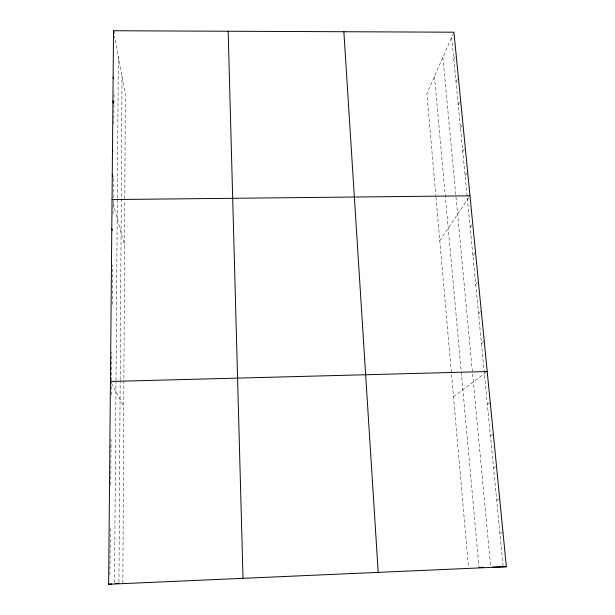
<?xml version="1.0" encoding="UTF-8"?>
<svg xmlns="http://www.w3.org/2000/svg" width="615" height="615" viewBox="0 0 615 615"><rect width="100%" height="100%" fill="white"/><g stroke="black" fill="none" stroke-linecap="round" stroke-linejoin="round"><path stroke-width="0.46" stroke-dasharray="3.08 2.31" d="M118.949 582.374L120.171 380.6M120.179 379.67L122.024 76.306M122.862 582.966L124.784 200.59M124.799 198.691L125.322 94.003L114.521 36.039M114.544 582.759L116.004 381.277M116.012 380.339L117.327 198.876M117.334 197.945L118.364 56.657M109.931 574.679L110.346 526.24M110.7 484.828L111.084 439.371M111.469 394.815L111.561 383.552L123.753 406.092M111.584 380.7L111.83 352.195M112.238 304.364L112.568 265.211M113.006 213.943L113.306 178.427M113.775 123.838L113.944 103.797M113.952 102.851L114.052 91.55M453.555 33.056L426.864 93.626L435.812 195.455M453.832 59.532L455.746 55.419M456.023 82.056L458.352 77.298M458.244 104.896L460.612 100.322M460.497 128.058L462.903 123.684M462.78 151.559L465.224 147.377M465.094 175.39L467.585 171.424M439.787 240.657L469.975 195.816M470.152 227.381L472.727 223.875M472.897 255.656L475.526 252.411M475.695 284.414L478.378 281.432M478.539 313.65L481.268 310.952M481.43 343.401L484.213 340.979M453.493 396.683L487.211 371.537M487.364 404.447L490.263 402.633M490.409 435.774L493.368 434.282M493.507 467.661L496.528 466.501M496.666 500.118L499.741 499.303M499.88 533.167L503.016 532.705M109.862 446.567L111.015 447.974M113.099 203.404L124.561 245.216M451.679 37.323L503.055 565.885M442.869 57.31L490.639 566.207M434.459 76.398L461.181 371.029M461.265 371.96L478.908 566.538M435.974 197.307L468.53 567.753"/><path stroke-width="0.92" d="M108.647 584.25L113.537 30.75L453.932 32.203L506.353 566.73L108.647 584.25L111.73 583.973M115.412 583.635L118.941 583.32M487.211 371.537L110.439 381.469L111.184 382.853M479 567.468L483.505 567.345M492.638 567.099L506.353 566.73M112.045 199.56L469.975 195.816M111.784 228.565L112.322 230.356M112.268 174.36L112.891 176.797M112.484 149.53L112.899 151.244M112.914 100.968L113.421 103.32M113.122 77.221L113.46 78.858M113.537 30.75L114.029 33.395M343.862 31.734L378.202 572.373M228.15 31.242L243.017 578.331"/></g></svg>
